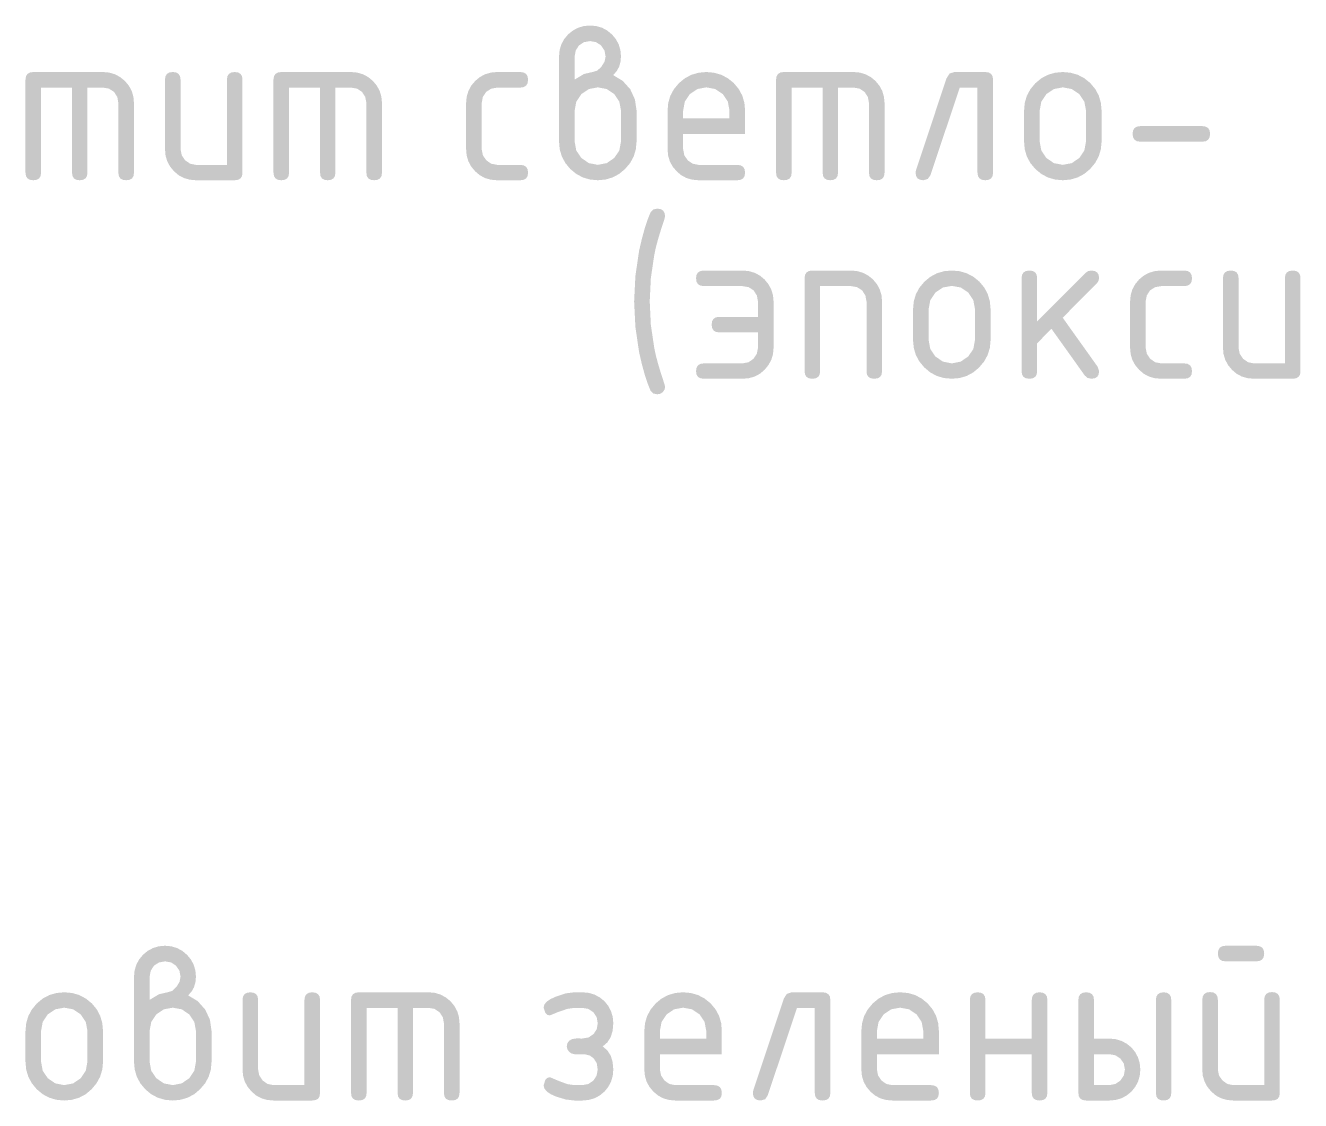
# Model space of a CAD drawing. Header units: millimetres. Extents: x -546 to 1681, y -650 to 1730.
# Drawn here: x 1121.06 to 1146, y 714.13 to 735.16 of the extents above; entities that cross this region are included whole.
import ezdxf

# ---------------------------------------------------------------- set-up
doc = ezdxf.new("R2010")
doc.units = ezdxf.units.MM

msp = doc.modelspace()

# ---------------------------------------------------------------- hatches: boundary and pattern name
h = msp.add_hatch(color=7)
h.paths.add_polyline_path([(1131.802, 734.097), (1131.986, 734.207), (1132.153, 734.245), (1132.245, 734.272), (1132.327, 734.351), (1132.387, 734.45), (1132.407, 734.55), (1132.385, 734.667), (1132.318, 734.766), (1132.22, 734.83), (1132.103, 734.85), (1131.985, 734.829), (1131.887, 734.766), (1131.823, 734.667), (1131.802, 734.55)])
h.paths.add_polyline_path([(1132.555, 734.185), (1132.743, 734.071), (1132.89, 733.907), (1132.981, 733.707), (1133.013, 733.491), (1133.013, 732.882), (1132.998, 732.731), (1132.956, 732.591), (1132.886, 732.463), (1132.788, 732.348), (1132.673, 732.252), (1132.545, 732.183), (1132.405, 732.142), (1132.255, 732.128), (1132.102, 732.142), (1131.962, 732.183), (1131.834, 732.252), (1131.717, 732.348), (1131.62, 732.465), (1131.552, 732.593), (1131.51, 732.732), (1131.497, 732.882), (1131.497, 734.55), (1131.508, 734.672), (1131.541, 734.785), (1131.597, 734.888), (1131.675, 734.981), (1131.768, 735.057), (1131.87, 735.111), (1131.981, 735.144), (1132.103, 735.155), (1132.225, 735.144), (1132.338, 735.111), (1132.441, 735.055), (1132.534, 734.978), (1132.61, 734.886), (1132.664, 734.784), (1132.697, 734.672), (1132.708, 734.55), (1132.698, 734.441), (1132.67, 734.344), (1132.622, 734.259)])
h.paths.add_polyline_path([(1132.708, 732.886), (1132.708, 733.491), (1132.676, 733.665), (1132.577, 733.813), (1132.43, 733.912), (1132.255, 733.945), (1132.08, 733.912), (1131.933, 733.813), (1131.834, 733.665), (1131.802, 733.491), (1131.802, 732.886), (1131.834, 732.709), (1131.933, 732.564), (1132.08, 732.463), (1132.255, 732.429), (1132.43, 732.463), (1132.577, 732.564), (1132.676, 732.711)])
h = msp.add_hatch(color=7)
h.dxf.hatch_style = 2
h.paths.add_polyline_path([(1121.217, 734.245), (1122.58, 734.245), (1122.701, 734.234), (1122.813, 734.201), (1122.914, 734.147), (1123.007, 734.071), (1123.085, 733.978), (1123.141, 733.875), (1123.174, 733.762), (1123.185, 733.64), (1123.185, 732.277), (1123.176, 732.21), (1123.147, 732.164), (1123.099, 732.137), (1123.033, 732.128), (1122.966, 732.137), (1122.918, 732.164), (1122.89, 732.21), (1122.88, 732.277), (1122.88, 733.64), (1122.859, 733.757), (1122.796, 733.855), (1122.697, 733.92), (1122.58, 733.94), (1122.275, 733.94), (1122.275, 732.277), (1122.266, 732.21), (1122.237, 732.164), (1122.189, 732.137), (1122.123, 732.128), (1122.058, 732.137), (1122.012, 732.164), (1121.984, 732.21), (1121.974, 732.277), (1121.974, 733.94), (1121.369, 733.94), (1121.369, 732.277), (1121.359, 732.21), (1121.331, 732.164), (1121.283, 732.137), (1121.217, 732.128), (1121.15, 732.137), (1121.102, 732.164), (1121.074, 732.21), (1121.064, 732.277), (1121.064, 734.097), (1121.074, 734.161), (1121.102, 734.207), (1121.15, 734.236)])
h = msp.add_hatch(color=7)
h.dxf.hatch_style = 2
h.paths.add_polyline_path([(1125.307, 734.097), (1125.307, 732.277), (1125.298, 732.21), (1125.269, 732.164), (1125.222, 732.137), (1125.155, 732.128), (1124.397, 732.128), (1124.275, 732.139), (1124.163, 732.171), (1124.061, 732.225), (1123.97, 732.302), (1123.892, 732.395), (1123.836, 732.497), (1123.803, 732.61), (1123.792, 732.734), (1123.792, 734.097), (1123.801, 734.161), (1123.83, 734.207), (1123.877, 734.236), (1123.944, 734.245), (1124.011, 734.236), (1124.058, 734.207), (1124.087, 734.161), (1124.096, 734.097), (1124.096, 732.734), (1124.119, 732.618), (1124.186, 732.518), (1124.284, 732.451), (1124.397, 732.429), (1125.003, 732.429), (1125.003, 734.097), (1125.012, 734.161), (1125.041, 734.207), (1125.088, 734.236), (1125.155, 734.245), (1125.222, 734.236), (1125.269, 734.207), (1125.298, 734.161)])
h = msp.add_hatch(color=7)
h.dxf.hatch_style = 2
h.paths.add_polyline_path([(1126.066, 734.245), (1127.429, 734.245), (1127.551, 734.234), (1127.662, 734.201), (1127.764, 734.147), (1127.857, 734.071), (1127.934, 733.978), (1127.99, 733.875), (1128.023, 733.762), (1128.035, 733.64), (1128.035, 732.277), (1128.025, 732.21), (1127.996, 732.164), (1127.949, 732.137), (1127.882, 732.128), (1127.815, 732.137), (1127.768, 732.164), (1127.739, 732.21), (1127.73, 732.277), (1127.73, 733.64), (1127.708, 733.757), (1127.645, 733.855), (1127.547, 733.92), (1127.429, 733.94), (1127.124, 733.94), (1127.124, 732.277), (1127.115, 732.21), (1127.086, 732.164), (1127.039, 732.137), (1126.972, 732.128), (1126.908, 732.137), (1126.861, 732.164), (1126.833, 732.21), (1126.824, 732.277), (1126.824, 733.94), (1126.218, 733.94), (1126.218, 732.277), (1126.209, 732.21), (1126.18, 732.164), (1126.133, 732.137), (1126.066, 732.128), (1125.999, 732.137), (1125.952, 732.164), (1125.923, 732.21), (1125.913, 732.277), (1125.913, 734.097), (1125.923, 734.161), (1125.952, 734.207), (1125.999, 734.236)])
h = msp.add_hatch(color=7)
h.dxf.hatch_style = 2
h.paths.add_polyline_path([(1129.985, 733.64), (1129.985, 732.734), (1130.007, 732.618), (1130.074, 732.518), (1130.172, 732.451), (1130.286, 732.429), (1130.738, 732.429), (1130.805, 732.419), (1130.853, 732.391), (1130.882, 732.343), (1130.891, 732.277), (1130.882, 732.21), (1130.853, 732.164), (1130.805, 732.137), (1130.738, 732.128), (1130.286, 732.128), (1130.163, 732.139), (1130.051, 732.171), (1129.949, 732.225), (1129.858, 732.302), (1129.78, 732.395), (1129.725, 732.497), (1129.691, 732.61), (1129.68, 732.734), (1129.68, 733.64), (1129.691, 733.762), (1129.725, 733.875), (1129.78, 733.978), (1129.858, 734.071), (1129.949, 734.147), (1130.051, 734.201), (1130.163, 734.234), (1130.286, 734.245), (1130.738, 734.245), (1130.805, 734.235), (1130.853, 734.207), (1130.882, 734.159), (1130.891, 734.093), (1130.882, 734.026), (1130.853, 733.978), (1130.805, 733.95), (1130.738, 733.94), (1130.286, 733.94), (1130.168, 733.918), (1130.07, 733.855), (1130.007, 733.757)])
h = msp.add_hatch(color=7)
h.paths.add_polyline_path([(1134.377, 733.945), (1134.202, 733.912), (1134.055, 733.813), (1133.956, 733.666), (1133.924, 733.491), (1133.924, 733.339), (1134.83, 733.339), (1134.83, 733.491), (1134.797, 733.666), (1134.699, 733.813), (1134.552, 733.912)])
h.paths.add_polyline_path([(1133.924, 733.035), (1133.924, 732.734), (1133.946, 732.618), (1134.013, 732.518), (1134.111, 732.451), (1134.225, 732.429), (1134.982, 732.429), (1135.049, 732.419), (1135.096, 732.391), (1135.125, 732.343), (1135.135, 732.277), (1135.125, 732.21), (1135.096, 732.164), (1135.049, 732.137), (1134.982, 732.128), (1134.225, 732.128), (1134.102, 732.139), (1133.99, 732.171), (1133.888, 732.225), (1133.797, 732.302), (1133.719, 732.395), (1133.663, 732.497), (1133.63, 732.61), (1133.619, 732.734), (1133.619, 733.487), (1133.632, 733.64), (1133.673, 733.78), (1133.742, 733.908), (1133.839, 734.025), (1133.956, 734.122), (1134.084, 734.19), (1134.224, 734.231), (1134.377, 734.245), (1134.529, 734.231), (1134.669, 734.191), (1134.798, 734.123), (1134.914, 734.029), (1135.011, 733.912), (1135.08, 733.784), (1135.121, 733.644), (1135.135, 733.491), (1135.135, 733.035)])
h = msp.add_hatch(color=7)
h.dxf.hatch_style = 2
h.paths.add_polyline_path([(1135.893, 734.245), (1137.256, 734.245), (1137.378, 734.234), (1137.489, 734.201), (1137.591, 734.147), (1137.684, 734.071), (1137.761, 733.978), (1137.817, 733.875), (1137.85, 733.762), (1137.862, 733.64), (1137.862, 732.277), (1137.852, 732.21), (1137.824, 732.164), (1137.776, 732.137), (1137.709, 732.128), (1137.642, 732.137), (1137.595, 732.164), (1137.566, 732.21), (1137.557, 732.277), (1137.557, 733.64), (1137.535, 733.757), (1137.472, 733.855), (1137.374, 733.92), (1137.256, 733.94), (1136.952, 733.94), (1136.952, 732.277), (1136.942, 732.21), (1136.913, 732.164), (1136.866, 732.137), (1136.799, 732.128), (1136.735, 732.137), (1136.688, 732.164), (1136.66, 732.21), (1136.651, 732.277), (1136.651, 733.94), (1136.045, 733.94), (1136.045, 732.277), (1136.036, 732.21), (1136.007, 732.164), (1135.96, 732.137), (1135.893, 732.128), (1135.826, 732.137), (1135.779, 732.164), (1135.75, 732.21), (1135.741, 732.277), (1135.741, 734.097), (1135.75, 734.161), (1135.779, 734.207), (1135.826, 734.236)])
h = msp.add_hatch(color=7)
h.dxf.hatch_style = 2
h.paths.add_polyline_path([(1139.226, 734.245), (1139.831, 734.245), (1139.898, 734.236), (1139.946, 734.207), (1139.974, 734.161), (1139.984, 734.097), (1139.984, 732.277), (1139.974, 732.21), (1139.946, 732.164), (1139.898, 732.137), (1139.831, 732.128), (1139.765, 732.137), (1139.717, 732.164), (1139.689, 732.21), (1139.679, 732.277), (1139.679, 733.94), (1139.332, 733.94), (1138.76, 732.23), (1138.709, 732.154), (1138.621, 732.128), (1138.554, 732.138), (1138.506, 732.166), (1138.478, 732.214), (1138.468, 732.28), (1138.477, 732.327), (1139.074, 734.122), (1139.134, 734.215)])
h = msp.add_hatch(color=7)
h.paths.add_polyline_path([(1140.59, 732.882), (1140.59, 733.487), (1140.603, 733.64), (1140.644, 733.78), (1140.713, 733.908), (1140.81, 734.025), (1140.927, 734.122), (1141.055, 734.19), (1141.195, 734.231), (1141.348, 734.245), (1141.5, 734.231), (1141.64, 734.191), (1141.769, 734.123), (1141.885, 734.029), (1141.982, 733.912), (1142.051, 733.784), (1142.092, 733.642), (1142.106, 733.487), (1142.106, 732.882), (1142.091, 732.732), (1142.049, 732.593), (1141.979, 732.465), (1141.881, 732.348), (1141.766, 732.252), (1141.638, 732.183), (1141.498, 732.142), (1141.348, 732.128), (1141.195, 732.142), (1141.055, 732.183), (1140.927, 732.252), (1140.81, 732.348), (1140.713, 732.465), (1140.644, 732.593), (1140.603, 732.732)])
h.paths.add_polyline_path([(1141.801, 732.886), (1141.801, 733.491), (1141.769, 733.665), (1141.67, 733.813), (1141.523, 733.912), (1141.348, 733.945), (1141.173, 733.912), (1141.026, 733.813), (1140.927, 733.665), (1140.895, 733.491), (1140.895, 732.886), (1140.927, 732.709), (1141.026, 732.564), (1141.173, 732.463), (1141.348, 732.429), (1141.523, 732.463), (1141.67, 732.564), (1141.769, 732.711)])
h = msp.add_hatch(color=7)
h.dxf.hatch_style = 2
h.paths.add_polyline_path([(1144.075, 732.882), (1142.864, 732.882), (1142.797, 732.891), (1142.75, 732.92), (1142.721, 732.968), (1142.712, 733.035), (1142.721, 733.101), (1142.75, 733.149), (1142.797, 733.177), (1142.864, 733.187), (1144.075, 733.187), (1144.142, 733.177), (1144.189, 733.149), (1144.218, 733.101), (1144.228, 733.035), (1144.218, 732.968), (1144.189, 732.92), (1144.142, 732.891)])
h = msp.add_hatch(color=7)
h.dxf.hatch_style = 2
h.paths.add_polyline_path([(1133.27, 729.757), (1133.292, 729.3), (1133.359, 728.847), (1133.39, 728.701), (1133.434, 728.535), (1133.49, 728.35), (1133.557, 728.144), (1133.571, 728.089), (1133.56, 728.033), (1133.524, 727.983), (1133.476, 727.951), (1133.418, 727.941), (1133.338, 727.957), (1133.287, 728.009), (1133.227, 728.159), (1133.17, 728.335), (1133.115, 728.538), (1133.062, 728.767), (1132.99, 729.258), (1132.965, 729.757), (1132.99, 730.255), (1133.062, 730.748), (1133.115, 730.976), (1133.17, 731.178), (1133.227, 731.354), (1133.287, 731.501), (1133.338, 731.556), (1133.418, 731.573), (1133.485, 731.563), (1133.532, 731.535), (1133.561, 731.487), (1133.571, 731.421), (1133.557, 731.366), (1133.49, 731.162), (1133.434, 730.978), (1133.39, 730.813), (1133.359, 730.667), (1133.292, 730.214)])
h = msp.add_hatch(color=7)
h.dxf.hatch_style = 2
h.paths.add_polyline_path([(1135.387, 729.152), (1134.629, 729.152), (1134.565, 729.161), (1134.518, 729.19), (1134.49, 729.237), (1134.481, 729.304), (1134.49, 729.371), (1134.518, 729.418), (1134.565, 729.447), (1134.629, 729.456), (1135.387, 729.456), (1135.387, 729.757), (1135.365, 729.874), (1135.302, 729.973), (1135.204, 730.037), (1135.086, 730.057), (1134.329, 730.057), (1134.262, 730.067), (1134.214, 730.096), (1134.185, 730.143), (1134.176, 730.21), (1134.185, 730.277), (1134.214, 730.324), (1134.262, 730.353), (1134.329, 730.362), (1135.086, 730.362), (1135.208, 730.351), (1135.321, 730.318), (1135.423, 730.264), (1135.514, 730.189), (1135.591, 730.095), (1135.647, 729.992), (1135.681, 729.879), (1135.692, 729.757), (1135.692, 728.851), (1135.681, 728.727), (1135.647, 728.614), (1135.591, 728.512), (1135.514, 728.419), (1135.423, 728.342), (1135.321, 728.288), (1135.208, 728.256), (1135.086, 728.246), (1134.329, 728.246), (1134.262, 728.254), (1134.214, 728.282), (1134.185, 728.328), (1134.176, 728.394), (1134.185, 728.46), (1134.214, 728.508), (1134.262, 728.537), (1134.329, 728.546), (1135.086, 728.546), (1135.201, 728.568), (1135.298, 728.635), (1135.365, 728.734), (1135.387, 728.851)])
h = msp.add_hatch(color=7)
h.dxf.hatch_style = 2
h.paths.add_polyline_path([(1136.298, 728.394), (1136.298, 730.214), (1136.307, 730.278), (1136.336, 730.325), (1136.383, 730.353), (1136.45, 730.362), (1137.208, 730.362), (1137.328, 730.351), (1137.439, 730.318), (1137.542, 730.264), (1137.635, 730.189), (1137.713, 730.095), (1137.769, 729.992), (1137.802, 729.879), (1137.813, 729.757), (1137.813, 728.394), (1137.804, 728.328), (1137.775, 728.282), (1137.728, 728.254), (1137.661, 728.246), (1137.594, 728.254), (1137.547, 728.282), (1137.518, 728.328), (1137.509, 728.394), (1137.509, 729.757), (1137.487, 729.874), (1137.424, 729.973), (1137.325, 730.037), (1137.208, 730.057), (1136.602, 730.057), (1136.602, 728.394), (1136.593, 728.328), (1136.564, 728.282), (1136.517, 728.254), (1136.45, 728.246), (1136.383, 728.254), (1136.336, 728.282), (1136.307, 728.328)])
h = msp.add_hatch(color=7)
h.paths.add_polyline_path([(1138.419, 728.999), (1138.419, 729.604), (1138.433, 729.757), (1138.474, 729.897), (1138.543, 730.026), (1138.64, 730.142), (1138.756, 730.239), (1138.884, 730.308), (1139.025, 730.349), (1139.177, 730.362), (1139.33, 730.349), (1139.47, 730.308), (1139.598, 730.241), (1139.715, 730.146), (1139.812, 730.03), (1139.88, 729.901), (1139.921, 729.759), (1139.935, 729.604), (1139.935, 728.999), (1139.921, 728.849), (1139.878, 728.71), (1139.808, 728.582), (1139.711, 728.466), (1139.596, 728.369), (1139.468, 728.3), (1139.328, 728.259), (1139.177, 728.246), (1139.025, 728.259), (1138.884, 728.3), (1138.756, 728.369), (1138.64, 728.466), (1138.543, 728.582), (1138.474, 728.71), (1138.433, 728.849)])
h.paths.add_polyline_path([(1139.63, 729.004), (1139.63, 729.609), (1139.598, 729.782), (1139.499, 729.931), (1139.352, 730.03), (1139.177, 730.062), (1139.002, 730.03), (1138.855, 729.931), (1138.756, 729.782), (1138.724, 729.609), (1138.724, 729.004), (1138.756, 728.827), (1138.855, 728.682), (1139.002, 728.581), (1139.177, 728.546), (1139.352, 728.581), (1139.499, 728.682), (1139.598, 728.828)])
h = msp.add_hatch(color=7)
h.dxf.hatch_style = 2
h.paths.add_polyline_path([(1140.846, 729.367), (1141.798, 730.32), (1141.845, 730.352), (1141.904, 730.362), (1141.971, 730.353), (1142.019, 730.325), (1142.047, 730.278), (1142.057, 730.214), (1142.044, 730.156), (1142.01, 730.108), (1141.345, 729.44), (1142.027, 728.483), (1142.057, 728.394), (1142.047, 728.328), (1142.019, 728.282), (1141.971, 728.254), (1141.904, 728.246), (1141.831, 728.261), (1141.777, 728.309), (1141.125, 729.223), (1140.846, 728.94), (1140.846, 728.394), (1140.836, 728.328), (1140.808, 728.282), (1140.76, 728.254), (1140.694, 728.246), (1140.627, 728.254), (1140.579, 728.282), (1140.55, 728.328), (1140.541, 728.394), (1140.541, 730.214), (1140.55, 730.278), (1140.579, 730.325), (1140.627, 730.353), (1140.694, 730.362), (1140.76, 730.353), (1140.808, 730.325), (1140.836, 730.278), (1140.846, 730.214)])
h = msp.add_hatch(color=7)
h.dxf.hatch_style = 2
h.paths.add_polyline_path([(1142.967, 729.757), (1142.967, 728.851), (1142.99, 728.735), (1143.057, 728.635), (1143.154, 728.568), (1143.268, 728.546), (1143.721, 728.546), (1143.788, 728.537), (1143.836, 728.508), (1143.864, 728.46), (1143.874, 728.394), (1143.864, 728.328), (1143.836, 728.282), (1143.788, 728.254), (1143.721, 728.246), (1143.268, 728.246), (1143.146, 728.256), (1143.034, 728.288), (1142.932, 728.342), (1142.841, 728.419), (1142.763, 728.512), (1142.707, 728.614), (1142.674, 728.727), (1142.663, 728.851), (1142.663, 729.757), (1142.674, 729.879), (1142.707, 729.992), (1142.763, 730.095), (1142.841, 730.189), (1142.932, 730.264), (1143.034, 730.318), (1143.146, 730.351), (1143.268, 730.362), (1143.721, 730.362), (1143.788, 730.353), (1143.836, 730.324), (1143.864, 730.277), (1143.874, 730.21), (1143.864, 730.143), (1143.836, 730.096), (1143.788, 730.067), (1143.721, 730.057), (1143.268, 730.057), (1143.151, 730.036), (1143.052, 729.973), (1142.989, 729.874)])
h = msp.add_hatch(color=7)
h.dxf.hatch_style = 2
h.paths.add_polyline_path([(1145.995, 730.214), (1145.995, 728.394), (1145.986, 728.328), (1145.957, 728.282), (1145.909, 728.254), (1145.842, 728.246), (1145.085, 728.246), (1144.963, 728.256), (1144.85, 728.288), (1144.748, 728.342), (1144.657, 728.419), (1144.58, 728.512), (1144.524, 728.614), (1144.49, 728.727), (1144.479, 728.851), (1144.479, 730.214), (1144.489, 730.278), (1144.517, 730.325), (1144.565, 730.353), (1144.632, 730.362), (1144.699, 730.353), (1144.746, 730.325), (1144.775, 730.278), (1144.784, 730.214), (1144.784, 728.851), (1144.806, 728.735), (1144.873, 728.635), (1144.971, 728.568), (1145.085, 728.546), (1145.69, 728.546), (1145.69, 730.214), (1145.7, 730.278), (1145.728, 730.325), (1145.776, 730.353), (1145.842, 730.362), (1145.909, 730.353), (1145.957, 730.325), (1145.986, 730.278)])
h = msp.add_hatch(color=7)
h.paths.add_polyline_path([(1123.491, 716.097), (1123.675, 716.207), (1123.842, 716.245), (1123.934, 716.272), (1124.016, 716.351), (1124.077, 716.45), (1124.096, 716.55), (1124.074, 716.667), (1124.007, 716.766), (1123.909, 716.83), (1123.792, 716.85), (1123.674, 716.828), (1123.576, 716.766), (1123.513, 716.667), (1123.491, 716.55)])
h.paths.add_polyline_path([(1124.244, 716.185), (1124.432, 716.071), (1124.579, 715.906), (1124.671, 715.707), (1124.702, 715.491), (1124.702, 714.882), (1124.688, 714.731), (1124.645, 714.591), (1124.575, 714.463), (1124.477, 714.348), (1124.363, 714.251), (1124.234, 714.183), (1124.094, 714.142), (1123.944, 714.128), (1123.791, 714.142), (1123.651, 714.183), (1123.523, 714.251), (1123.406, 714.348), (1123.309, 714.465), (1123.241, 714.593), (1123.2, 714.732), (1123.186, 714.882), (1123.186, 716.55), (1123.197, 716.672), (1123.231, 716.784), (1123.286, 716.888), (1123.364, 716.981), (1123.457, 717.057), (1123.559, 717.111), (1123.67, 717.144), (1123.792, 717.155), (1123.914, 717.144), (1124.027, 717.111), (1124.13, 717.055), (1124.223, 716.977), (1124.299, 716.886), (1124.353, 716.784), (1124.386, 716.672), (1124.397, 716.55), (1124.387, 716.441), (1124.359, 716.344), (1124.311, 716.258)])
h.paths.add_polyline_path([(1124.397, 714.886), (1124.397, 715.491), (1124.365, 715.665), (1124.266, 715.813), (1124.119, 715.912), (1123.944, 715.944), (1123.769, 715.912), (1123.622, 715.813), (1123.523, 715.665), (1123.491, 715.491), (1123.491, 714.886), (1123.523, 714.709), (1123.622, 714.564), (1123.769, 714.463), (1123.944, 714.429), (1124.119, 714.463), (1124.266, 714.564), (1124.365, 714.711)])
h = msp.add_hatch(color=7)
h.paths.add_polyline_path([(1145.59, 716.097), (1145.59, 714.276), (1145.581, 714.21), (1145.552, 714.164), (1145.504, 714.137), (1145.437, 714.128), (1144.68, 714.128), (1144.558, 714.139), (1144.445, 714.171), (1144.343, 714.225), (1144.252, 714.302), (1144.174, 714.395), (1144.119, 714.499), (1144.085, 714.611), (1144.074, 714.733), (1144.074, 716.097), (1144.084, 716.163), (1144.112, 716.211), (1144.16, 716.24), (1144.227, 716.249), (1144.293, 716.24), (1144.341, 716.211), (1144.37, 716.163), (1144.379, 716.097), (1144.379, 714.733), (1144.401, 714.618), (1144.468, 714.522), (1144.566, 714.451), (1144.68, 714.429), (1145.285, 714.429), (1145.285, 716.097), (1145.295, 716.163), (1145.323, 716.211), (1145.371, 716.24), (1145.437, 716.249), (1145.504, 716.24), (1145.552, 716.211), (1145.581, 716.163)])
h.paths.add_polyline_path([(1145.133, 716.85), (1144.527, 716.85), (1144.463, 716.86), (1144.417, 716.888), (1144.389, 716.936), (1144.379, 717.003), (1144.389, 717.069), (1144.417, 717.117), (1144.463, 717.145), (1144.527, 717.155), (1145.133, 717.155), (1145.199, 717.145), (1145.247, 717.117), (1145.276, 717.069), (1145.285, 717.003), (1145.276, 716.936), (1145.247, 716.888), (1145.199, 716.86)])
h = msp.add_hatch(color=7)
h.paths.add_polyline_path([(1121.064, 714.882), (1121.064, 715.487), (1121.078, 715.639), (1121.119, 715.78), (1121.188, 715.908), (1121.285, 716.025), (1121.401, 716.122), (1121.529, 716.19), (1121.67, 716.231), (1121.822, 716.245), (1121.975, 716.231), (1122.115, 716.191), (1122.243, 716.123), (1122.36, 716.029), (1122.457, 715.912), (1122.525, 715.783), (1122.566, 715.642), (1122.58, 715.487), (1122.58, 714.882), (1122.566, 714.732), (1122.523, 714.593), (1122.453, 714.465), (1122.356, 714.348), (1122.241, 714.251), (1122.113, 714.183), (1121.973, 714.142), (1121.822, 714.128), (1121.67, 714.142), (1121.529, 714.183), (1121.401, 714.251), (1121.285, 714.348), (1121.188, 714.465), (1121.119, 714.593), (1121.078, 714.732)])
h.paths.add_polyline_path([(1122.275, 714.886), (1122.275, 715.491), (1122.243, 715.665), (1122.144, 715.813), (1121.997, 715.912), (1121.822, 715.944), (1121.647, 715.912), (1121.5, 715.813), (1121.401, 715.665), (1121.369, 715.491), (1121.369, 714.886), (1121.401, 714.709), (1121.5, 714.564), (1121.647, 714.463), (1121.822, 714.429), (1121.997, 714.463), (1122.144, 714.564), (1122.243, 714.711)])
h = msp.add_hatch(color=7)
h.dxf.hatch_style = 2
h.paths.add_polyline_path([(1126.824, 716.097), (1126.824, 714.276), (1126.814, 714.21), (1126.786, 714.164), (1126.738, 714.137), (1126.671, 714.128), (1125.914, 714.128), (1125.791, 714.139), (1125.679, 714.171), (1125.577, 714.225), (1125.486, 714.302), (1125.408, 714.395), (1125.352, 714.497), (1125.319, 714.609), (1125.308, 714.733), (1125.308, 716.097), (1125.317, 716.161), (1125.346, 716.207), (1125.394, 716.235), (1125.46, 716.245), (1125.527, 716.235), (1125.575, 716.207), (1125.603, 716.161), (1125.613, 716.097), (1125.613, 714.733), (1125.635, 714.618), (1125.702, 714.518), (1125.8, 714.451), (1125.914, 714.429), (1126.519, 714.429), (1126.519, 716.097), (1126.528, 716.161), (1126.557, 716.207), (1126.604, 716.235), (1126.671, 716.245), (1126.738, 716.235), (1126.786, 716.207), (1126.814, 716.161)])
h = msp.add_hatch(color=7)
h.dxf.hatch_style = 2
h.paths.add_polyline_path([(1127.582, 716.245), (1128.945, 716.245), (1129.067, 716.234), (1129.178, 716.201), (1129.28, 716.146), (1129.373, 716.071), (1129.45, 715.978), (1129.506, 715.874), (1129.54, 715.762), (1129.551, 715.64), (1129.551, 714.276), (1129.541, 714.21), (1129.513, 714.164), (1129.465, 714.137), (1129.398, 714.128), (1129.331, 714.137), (1129.284, 714.164), (1129.255, 714.21), (1129.246, 714.276), (1129.246, 715.64), (1129.224, 715.757), (1129.161, 715.855), (1129.063, 715.92), (1128.945, 715.94), (1128.641, 715.94), (1128.641, 714.276), (1128.631, 714.21), (1128.603, 714.164), (1128.555, 714.137), (1128.488, 714.128), (1128.424, 714.137), (1128.377, 714.164), (1128.349, 714.21), (1128.34, 714.276), (1128.34, 715.94), (1127.734, 715.94), (1127.734, 714.276), (1127.725, 714.21), (1127.696, 714.164), (1127.649, 714.137), (1127.582, 714.128), (1127.515, 714.137), (1127.468, 714.164), (1127.439, 714.21), (1127.43, 714.276), (1127.43, 716.097), (1127.439, 716.161), (1127.468, 716.207), (1127.515, 716.235)])
h = msp.add_hatch(color=7)
h.dxf.hatch_style = 2
h.paths.add_polyline_path([(1132.253, 714.733), (1132.234, 714.859), (1132.173, 714.954), (1132.097, 715.008), (1131.995, 715.034), (1131.801, 715.034), (1131.738, 715.049), (1131.695, 715.081), (1131.66, 715.129), (1131.648, 715.186), (1131.66, 715.248), (1131.695, 715.297), (1131.754, 715.331), (1131.843, 715.343), (1131.89, 715.343), (1131.94, 715.339), (1132.074, 715.361), (1132.173, 715.428), (1132.234, 715.523), (1132.253, 715.64), (1132.233, 715.757), (1132.169, 715.855), (1132.071, 715.92), (1131.953, 715.94), (1131.801, 715.94), (1131.661, 715.921), (1131.492, 715.864), (1131.411, 715.831), (1131.353, 715.807), (1131.319, 715.793), (1131.268, 715.801), (1131.229, 715.842), (1131.195, 715.948), (1131.211, 716.007), (1131.258, 716.063), (1131.336, 716.115), (1131.445, 716.164), (1131.635, 716.225), (1131.801, 716.245), (1131.953, 716.245), (1132.075, 716.234), (1132.188, 716.201), (1132.291, 716.146), (1132.385, 716.071), (1132.46, 715.978), (1132.514, 715.874), (1132.547, 715.762), (1132.558, 715.64), (1132.545, 715.492), (1132.507, 715.367), (1132.442, 715.265), (1132.351, 715.186), (1132.442, 715.108), (1132.507, 715.006), (1132.545, 714.881), (1132.558, 714.733), (1132.547, 714.611), (1132.514, 714.499), (1132.46, 714.395), (1132.385, 714.302), (1132.291, 714.225), (1132.188, 714.171), (1132.075, 714.139), (1131.953, 714.128), (1131.801, 714.128), (1131.632, 714.147), (1131.441, 714.204), (1131.333, 714.253), (1131.256, 714.306), (1131.21, 714.363), (1131.195, 714.425), (1131.229, 714.531), (1131.268, 714.57), (1131.314, 714.585), (1131.327, 714.58), (1131.362, 714.566), (1131.418, 714.542), (1131.496, 714.509), (1131.661, 714.448), (1131.801, 714.429), (1131.953, 714.429), (1132.071, 714.451), (1132.169, 714.518), (1132.232, 714.616)])
h = msp.add_hatch(color=7)
h.paths.add_polyline_path([(1133.922, 715.944), (1133.747, 715.912), (1133.6, 715.813), (1133.502, 715.666), (1133.469, 715.491), (1133.469, 715.339), (1134.375, 715.339), (1134.375, 715.491), (1134.343, 715.666), (1134.244, 715.813), (1134.097, 715.912)])
h.paths.add_polyline_path([(1133.469, 715.034), (1133.469, 714.733), (1133.492, 714.618), (1133.559, 714.518), (1133.656, 714.451), (1133.77, 714.429), (1134.528, 714.429), (1134.594, 714.419), (1134.642, 714.391), (1134.671, 714.343), (1134.68, 714.276), (1134.671, 714.21), (1134.642, 714.164), (1134.594, 714.137), (1134.528, 714.128), (1133.77, 714.128), (1133.648, 714.139), (1133.535, 714.171), (1133.434, 714.225), (1133.342, 714.302), (1133.265, 714.395), (1133.209, 714.497), (1133.176, 714.609), (1133.164, 714.733), (1133.164, 715.487), (1133.178, 715.639), (1133.219, 715.78), (1133.288, 715.908), (1133.385, 716.025), (1133.501, 716.122), (1133.63, 716.19), (1133.77, 716.231), (1133.922, 716.245), (1134.075, 716.231), (1134.215, 716.191), (1134.343, 716.123), (1134.46, 716.029), (1134.557, 715.912), (1134.626, 715.784), (1134.667, 715.644), (1134.68, 715.491), (1134.68, 715.034)])
h = msp.add_hatch(color=7)
h.dxf.hatch_style = 2
h.paths.add_polyline_path([(1136.044, 716.245), (1136.649, 716.245), (1136.716, 716.235), (1136.764, 716.207), (1136.793, 716.161), (1136.802, 716.097), (1136.802, 714.276), (1136.793, 714.21), (1136.764, 714.164), (1136.716, 714.137), (1136.649, 714.128), (1136.583, 714.137), (1136.535, 714.164), (1136.507, 714.21), (1136.497, 714.276), (1136.497, 715.94), (1136.15, 715.94), (1135.578, 714.23), (1135.528, 714.153), (1135.439, 714.128), (1135.372, 714.138), (1135.324, 714.166), (1135.296, 714.214), (1135.286, 714.28), (1135.295, 714.327), (1135.892, 716.122), (1135.952, 716.215)])
h = msp.add_hatch(color=7)
h.paths.add_polyline_path([(1138.166, 715.944), (1137.991, 715.912), (1137.844, 715.813), (1137.745, 715.666), (1137.713, 715.491), (1137.713, 715.339), (1138.619, 715.339), (1138.619, 715.491), (1138.587, 715.666), (1138.488, 715.813), (1138.341, 715.912)])
h.paths.add_polyline_path([(1137.713, 715.034), (1137.713, 714.733), (1137.735, 714.618), (1137.802, 714.518), (1137.9, 714.451), (1138.014, 714.429), (1138.771, 714.429), (1138.838, 714.419), (1138.886, 714.391), (1138.914, 714.343), (1138.924, 714.276), (1138.914, 714.21), (1138.886, 714.164), (1138.838, 714.137), (1138.771, 714.128), (1138.014, 714.128), (1137.891, 714.139), (1137.779, 714.171), (1137.677, 714.225), (1137.586, 714.302), (1137.508, 714.395), (1137.453, 714.497), (1137.419, 714.609), (1137.408, 714.733), (1137.408, 715.487), (1137.422, 715.639), (1137.463, 715.78), (1137.532, 715.908), (1137.629, 716.025), (1137.745, 716.122), (1137.873, 716.19), (1138.014, 716.231), (1138.166, 716.245), (1138.319, 716.231), (1138.459, 716.191), (1138.587, 716.123), (1138.703, 716.029), (1138.8, 715.912), (1138.869, 715.784), (1138.91, 715.644), (1138.924, 715.491), (1138.924, 715.034)])
h = msp.add_hatch(color=7)
h.dxf.hatch_style = 2
h.paths.add_polyline_path([(1139.835, 715.034), (1139.835, 714.276), (1139.825, 714.21), (1139.797, 714.164), (1139.749, 714.137), (1139.683, 714.128), (1139.616, 714.137), (1139.568, 714.164), (1139.539, 714.21), (1139.53, 714.276), (1139.53, 716.097), (1139.539, 716.161), (1139.568, 716.207), (1139.616, 716.235), (1139.683, 716.245), (1139.749, 716.235), (1139.797, 716.207), (1139.825, 716.161), (1139.835, 716.097), (1139.835, 715.339), (1140.741, 715.339), (1140.741, 716.097), (1140.75, 716.161), (1140.779, 716.207), (1140.827, 716.235), (1140.893, 716.245), (1140.96, 716.235), (1141.008, 716.207), (1141.036, 716.161), (1141.046, 716.097), (1141.046, 714.276), (1141.036, 714.21), (1141.008, 714.164), (1140.96, 714.137), (1140.893, 714.128), (1140.827, 714.137), (1140.779, 714.164), (1140.75, 714.21), (1140.741, 714.276), (1140.741, 715.034)])
h = msp.add_hatch(color=7)
h.paths.add_polyline_path([(1142.863, 714.733), (1142.852, 714.611), (1142.819, 714.499), (1142.764, 714.395), (1142.689, 714.302), (1142.595, 714.225), (1142.492, 714.171), (1142.38, 714.139), (1142.258, 714.128), (1141.804, 714.128), (1141.738, 714.137), (1141.69, 714.164), (1141.661, 714.21), (1141.652, 714.276), (1141.652, 716.097), (1141.661, 716.161), (1141.69, 716.207), (1141.738, 716.235), (1141.804, 716.245), (1141.871, 716.235), (1141.919, 716.207), (1141.947, 716.161), (1141.957, 716.097), (1141.957, 715.339), (1142.258, 715.339), (1142.38, 715.328), (1142.492, 715.295), (1142.595, 715.241), (1142.689, 715.166), (1142.764, 715.072), (1142.819, 714.968), (1142.852, 714.856)])
h.paths.add_polyline_path([(1142.562, 714.733), (1142.54, 714.851), (1142.473, 714.949), (1142.375, 715.013), (1142.258, 715.034), (1141.957, 715.034), (1141.957, 714.429), (1142.258, 714.429), (1142.375, 714.451), (1142.473, 714.518), (1142.54, 714.616)])
h.paths.add_polyline_path([(1143.168, 716.097), (1143.177, 716.161), (1143.206, 716.207), (1143.253, 716.235), (1143.32, 716.245), (1143.384, 716.235), (1143.43, 716.207), (1143.459, 716.161), (1143.468, 716.097), (1143.468, 714.276), (1143.459, 714.21), (1143.43, 714.164), (1143.384, 714.137), (1143.32, 714.128), (1143.253, 714.137), (1143.206, 714.164), (1143.177, 714.21), (1143.168, 714.276)])

# ---------------------------------------------------------------- texts
at = {"color": 7, "insert": (1145.895, 717.168), "char_height": 3.04029, "attachment_point": 1}
msp.add_mtext('{\\fGOSTCommon|b0|i0|c0; }', dxfattribs=at)

doc.saveas('drawing.dxf')
